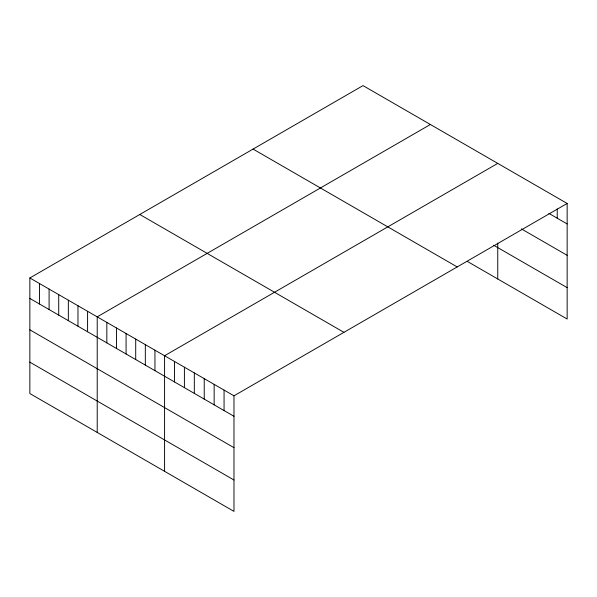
<?xml version="1.0" encoding="UTF-8"?>
<svg xmlns="http://www.w3.org/2000/svg" width="597" height="597" viewBox="0 0 597 597"><rect width="100%" height="100%" fill="white"/><g stroke="black" fill="none" stroke-linecap="round" stroke-linejoin="round"><path stroke-width="0.9" d="M567.15 203.458L233.979 395.818L233.979 511.39L29.85 393.542L29.85 277.963L363.021 85.61L567.15 203.458L567.15 319.037L467.272 261.374M430.385 124.497L97.214 316.85L97.214 432.429M497.749 163.391L164.578 355.745L164.578 471.324M548.844 213.36L567.15 223.935M521.39 228.897L567.15 255.315M493.734 245.27L567.15 287.65M253.076 149.086L457.205 266.941M139.795 214.487L343.924 332.335M29.85 277.963L233.979 395.818M29.85 298.433L233.979 416.288M29.85 329.82L233.979 447.668M29.85 362.155L233.979 480.01M557.232 208.905L557.232 218.211M497.749 243.091L497.749 278.971M224.062 390.087L224.062 410.564M214.151 384.364L214.151 404.841M204.234 378.64L204.234 399.109M194.323 372.916L194.323 393.386M184.406 367.192L184.406 387.662M174.488 361.469L174.488 381.938M154.951 350.185L154.951 370.662M145.332 344.633L145.332 365.103M135.706 339.074L135.706 359.551M126.079 333.522L126.079 353.991M116.46 327.962L116.46 348.439M106.833 322.41L106.833 342.879M87.587 311.298L87.587 331.768M77.968 305.739L77.968 326.216M68.342 300.187L68.342 320.656M58.722 294.627L58.722 315.104M49.096 289.075L49.096 309.544M39.477 283.515L39.477 303.985"/></g></svg>
